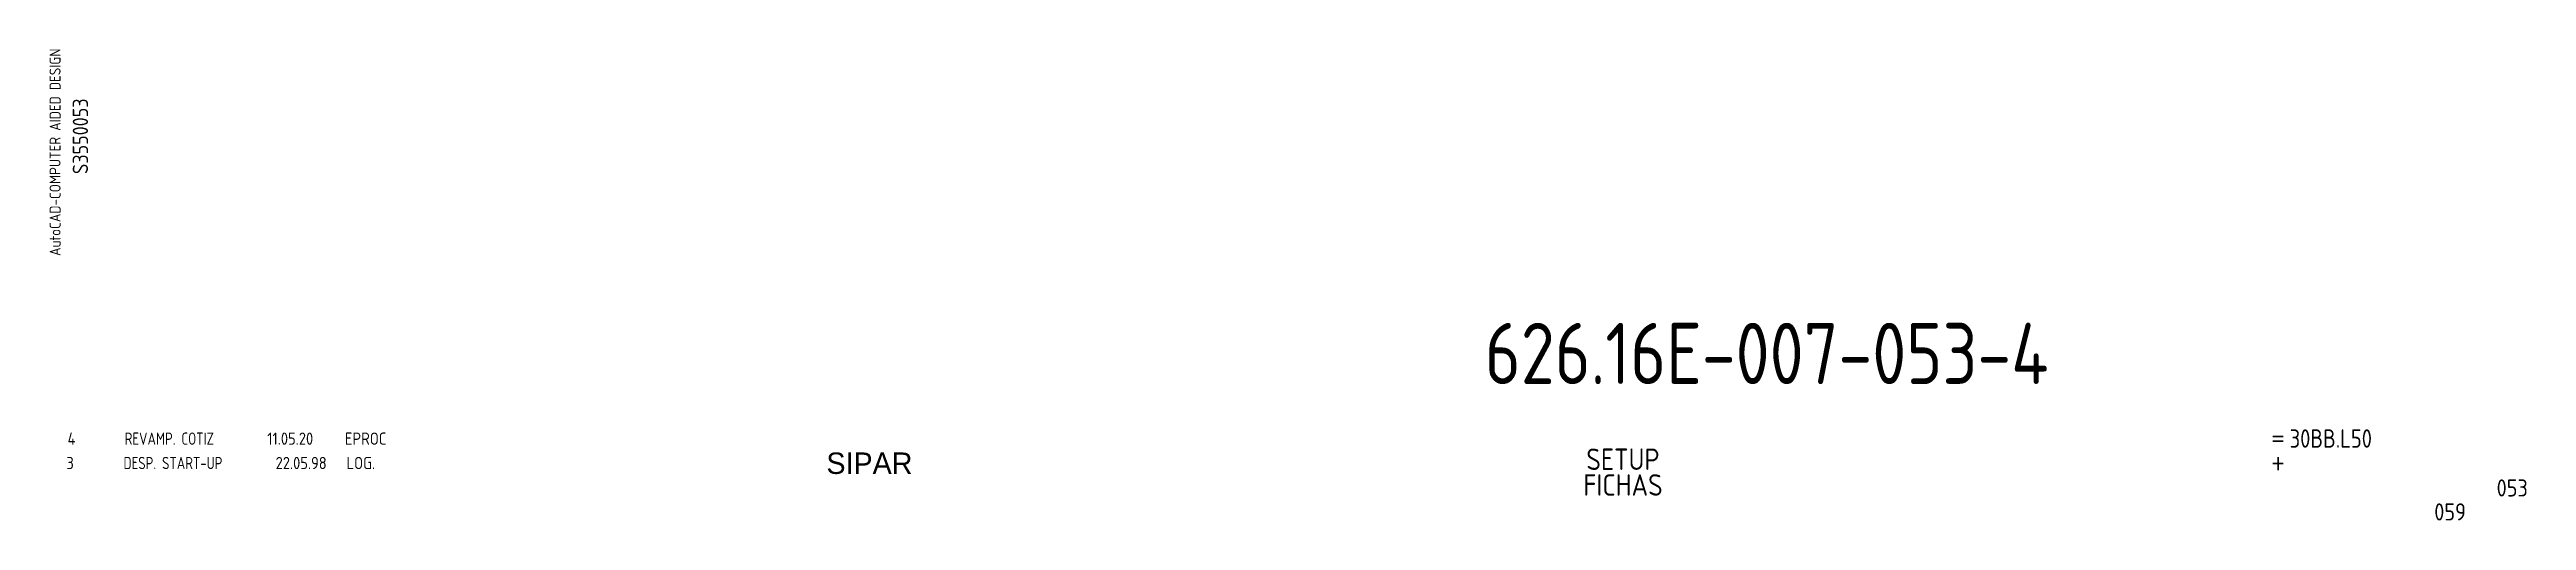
# Model space of a CAD drawing. Extents: x 10 to 414, y 6 to 83.
import ezdxf
from ezdxf.enums import TextEntityAlignment as Align

# ---------------------------------------------------------------- set-up
doc = ezdxf.new("R2010")
doc.units = 0
doc.header["$LTSCALE"] = 5
doc.header["$MEASUREMENT"] = 0
doc.layers.get('0').update_dxf_attribs({"linetype": 'CONTINUOUS'})
doc.layers.add('CART', color=7, linetype='CONTINUOUS')
doc.styles.add('DIN', font='DIN.shx', dxfattribs={"width": 0.85})
doc.styles.add('N', font='ROMANS', dxfattribs={"width": 0.85, "height": 3})
doc.styles.add('X', font='UNIV.SHX', dxfattribs={"height": 3.5})

# ---------------------------------------------------------------- blocks, each defined once
blk = doc.blocks.new('DESP')
at = {"color": 3, "style": 'DIN'}
for s, width, p in [('3', 0.9, (7.45, 13.02)), ('DESP. START-UP', 0.8, (16.76, 13.02)), ('22.05.98', 0.9, (41.59, 13.02)), ('LOG.', 0.9, (53.16, 13.02))]:
    blk.add_text(s, height=2, dxfattribs=dict(at, width=width)).set_placement(p)

msp = doc.modelspace()

# ---------------------------------------------------------------- block references
at = {"linetype": 'Continuous'}
msp.add_blockref('DESP', (4.98, 1.01), dxfattribs=at)

# ---------------------------------------------------------------- texts
at = {"color": 3, "style": 'DIN'}
for s, width, p in [('4', 0.9, (12.62, 18.01)), ('REVAMP. COTIZ', 0.8, (21.93, 18.01)), ('11.05.20', 0.9, (45.2, 18.01)), ('EPROC', 0.9, (57.88, 18.01))]:
    msp.add_text(s, height=2, dxfattribs=dict(at, width=width)).set_placement(p)
at = {"color": 2, "insert": (243.95, 37.92), "char_height": 10, "width": 138.086, "attachment_point": 1, "style": 'DIN'}
msp.add_mtext('626.16E-007-053-4', dxfattribs=at)
at = {"layer": 'CART', "color": 1, "style": 'DIN', "width": 0.9}
msp.add_text('AutoCAD-COMPUTER AIDED DESIGN', height=1.8, rotation=90, dxfattribs=at).set_placement((11.47, 48.84))
at = {"layer": 'CART', "color": 3, "style": 'N', "width": 0.85}
for s, p in [('=', (372.24, 17.91)), ('+', (372.24, 13.87))]:
    msp.add_text(s, height=2.5, dxfattribs=at).set_placement(p)
at = {"layer": 'CART', "color": 3, "style": 'DIN', "width": 0.9, "flags": 1}
msp.add_attdef('S3550053', text='', height=2.5, rotation=90, dxfattribs=at).set_placement((15.95, 68.38), align=Align.CENTER)
at = {"layer": 'CART', "color": 3, "style": 'DIN', "width": 0.85}
msp.add_attdef('30BB.L50', text='', height=3, dxfattribs=at).set_placement((375.33, 16.63), align=Align.BOTTOM_LEFT)
at = {"layer": 'CART', "color": 6, "style": 'X', "flags": 1}
msp.add_attdef('SIPAR', text='', height=3.5, dxfattribs=at).set_placement((143.5, 15), align=Align.MIDDLE)
at = {"layer": 'CART', "color": 2, "style": 'DIN', "width": 0.9, "flags": 1}
for tag, p in [('SETUP', (266.5, 15.65)), ('FICHAS', (266.5, 11.45))]:
    msp.add_attdef(tag, text='', height=3.5, dxfattribs=at).set_placement(p, align=Align.MIDDLE)
msp.add_attdef('053', text='', height=2.8, dxfattribs=at).set_placement((414.2, 9.56), align=Align.RIGHT)
at = {"layer": 'CART', "color": 7, "style": 'DIN', "width": 0.9, "flags": 1}
msp.add_attdef('059', (398.93, 5.65), '', height=2.8, dxfattribs=at)

doc.saveas('drawing.dxf')
